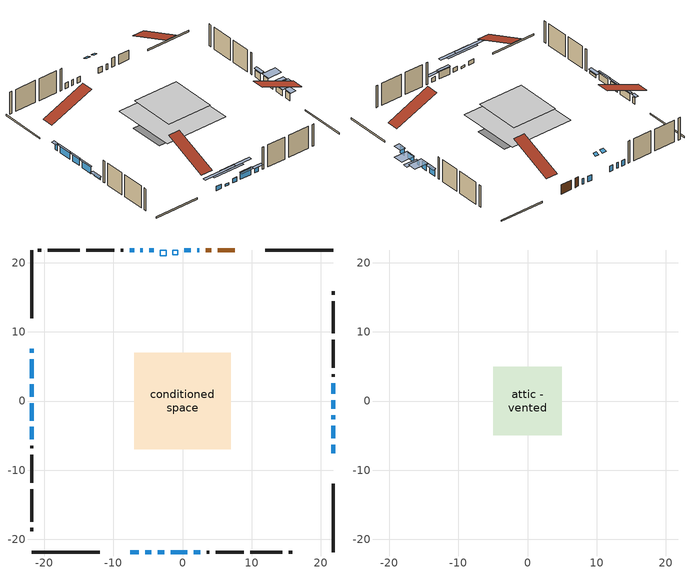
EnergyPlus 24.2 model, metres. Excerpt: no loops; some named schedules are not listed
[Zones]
conditioned space
 floor outside (Floor1 construction): -1.06,-1.06 -1.06,1.06 1.06,1.06 1.06,-1.06 z0
 floor adiabatic (AdiabaticFloorConstruction): -6.98,-6.98 -6.98,6.98 6.98,6.98 6.98,-6.98 z2.44
 floor foundation (Slab1 construction): -6.25,-3.81 -6.25,3.81 6.25,3.81 6.25,-3.81 z0
 wall outside (RimJoist1 construction): 21.85,21.85 11.99,21.85 / -21.85,-21.85 -11.99,-21.85 / -21.85,21.85 -21.85,11.99 / 21.85,-21.85 21.85,-11.99 z0:0.3
 wall outside (AdiabaticWallConstruction 1): 7.55,21.85 5.12,21.85 / 4.19,21.85 3.38,21.85 z0:2.03
 wall outside (AdiabaticWallConstruction): -21.85,7.56 -21.85,6.99 z0:1.4; -7.56,-21.85 -6.33,-21.85 / -3.56,-21.85 -2.65,-21.85 / 21.85,-2.65 21.85,-2.04 / 1.65,-21.85 2.56,-21.85 z0:0.92; -5.41,-21.85 -4.49,-21.85 z0:0.46; -21.85,6.07 -21.85,3.32 / -21.85,2.39 -21.85,0.61 / -21.85,-0.31 -21.85,-2.83 z0:1.47; 21.85,-7.55 21.85,-6.33 / -1.72,-21.85 0.72,-21.85 / 21.85,-1.11 21.85,0.11 / 21.85,1.04 21.85,2.56 z0:1.52; 21.85,-5.41 21.85,-3.58 / 2.45,21.85 2.11,21.85 / 1.18,21.85 0.26,21.85 / -4.13,21.85 -4.82,21.85 / -5.74,21.85 -6.09,21.85 / -7.02,21.85 -7.63,21.85 z0:1.22; -21.85,-3.76 -21.85,-5.54 z0:0.53
 wall outside (Wall1 construction): -8.56,21.85 -8.94,21.85 / 3.49,-21.85 3.87,-21.85 / -21.85,-6.47 -21.85,-6.85 / 21.85,3.49 21.85,3.87 z0:4.88
 wall outside (Wall2 construction): -9.87,21.85 -13.91,21.85 / 4.8,-21.85 8.85,-21.85 / -21.85,-7.78 -21.85,-11.82 / 21.85,4.8 21.85,8.85 z0:4.88
 wall outside (Wall3 construction): -14.84,21.85 -19.54,21.85 / 9.78,-21.85 14.47,-21.85 / -21.85,-12.75 -21.85,-17.45 / 21.85,9.78 21.85,14.47 z0:4.88
 wall outside (Wall4 construction): -20.46,21.85 -20.92,21.85 / 15.4,-21.85 15.86,-21.85 / -21.85,-18.37 -21.85,-18.83 / 21.85,15.4 21.85,15.86 z0:4.88
 window (WindowConstruction 18): -21.85,7.55 -21.85,6.99 z0:1.4
 window (WindowConstruction 5): -7.55,-21.85 -6.33,-21.85 z0:0.91
 window (WindowConstruction 6): -5.41,-21.85 -4.49,-21.85 z0:0.46
 window (WindowConstruction 7): -3.56,-21.85 -2.65,-21.85 z0:0.91
 window (WindowConstruction 8): -21.85,6.06 -21.85,3.32 z0:1.47
 window (WindowConstruction 9): 21.85,-7.55 21.85,-6.33 z0:1.52
 window (WindowConstruction 10): 21.85,-5.41 21.85,-3.58 z0:1.22
 window (WindowConstruction 11): 21.85,-2.65 21.85,-2.04 z0:0.91
 window (WindowConstruction 12): 2.45,21.85 2.11,21.85 z0:1.22
 window (WindowConstruction 13): 1.18,21.85 0.26,21.85 z0:1.22
 window (WindowConstruction 14): -1.72,-21.85 0.72,-21.85 z0:1.52
 window (WindowConstruction 15): 1.65,-21.85 2.56,-21.85 z0:0.91
 window (WindowConstruction 16): -21.85,2.39 -21.85,0.62 z0:1.47
 window (WindowConstruction 17): -21.85,-0.31 -21.85,-2.83 z0:1.47
 window (WindowConstruction 19): -21.85,-3.76 -21.85,-5.54 z0:0.53
 window (WindowConstruction): 21.85,-1.11 21.85,0.11 z0:1.52
 window (WindowConstruction 1): 21.85,1.04 21.85,2.56 z0:1.52
 window (WindowConstruction 2): -4.13,21.85 -4.82,21.85 z0:1.22
 window (WindowConstruction 3): -5.75,21.85 -6.09,21.85 z0:1.22
 window (WindowConstruction 4): -7.02,21.85 -7.63,21.85 z0:1.22
 door (Door): 7.55,21.85 5.12,21.85 z0:2.03
 door (Door 1): 4.19,21.85 3.38,21.85 z0:2.03
 ceiling adiabatic (AdiabaticFloorConstruction): 6.98,-6.98 6.98,6.98 -6.98,6.98 -6.98,-6.98 z2.44
 roof outside (AdiabaticRoofConstruction): -1.41,21.85,4.88 -1.41,21.16,5.16 -0.66,21.16,5.16 -0.66,21.85,4.88; -3.2,21.85,4.88 -3.2,21.05,5.21 -2.34,21.05,5.21 -2.34,21.85,4.88
 skylight (SkylightConstruction): -1.41,21.85,4.88 -1.41,21.16,5.16 -0.66,21.16,5.16 -0.66,21.85,4.88
 skylight (SkylightConstruction 1): -3.2,21.85,4.88 -3.2,21.06,5.21 -2.34,21.06,5.21 -2.34,21.85,4.88
attic - vented
 floor to conditioned space (Floor2 construction Reversed): -4.96,-4.96 -4.96,4.96 4.96,4.96 4.96,-4.96 z4.88
 roof outside (Roof1 construction): 8.48,21.85,4.88 8.48,12.32,8.85 11.07,12.32,8.85 11.07,21.85,4.88; -8.48,-21.85,4.88 -8.48,-12.32,8.85 -11.07,-12.32,8.85 -11.07,-21.85,4.88; -21.85,8.48,4.88 -12.32,8.48,8.85 -12.32,11.07,8.85 -21.85,11.07,4.88; 21.85,-8.48,4.88 12.32,-8.48,8.85 12.32,-11.07,8.85 21.85,-11.07,4.88
shading: -21.85,6.69 -21.85,7.85 -22.46,7.85 -22.46,6.69 z1.69; -3.28,-21.85 -10.61,-21.85 -10.61,-22.46 -3.28,-22.46 z3.97; -1.44,-21.85 -8.46,-21.85 -8.46,-22.46 -1.44,-22.46 z3.51; 0.4,-21.85 -6.61,-21.85 -6.61,-22.46 0.4,-22.46 z3.97; -21.85,3.02 -21.85,6.36 -22.15,6.36 -22.15,3.02 z1.77; 21.85,-6.04 21.85,-7.85 23.07,-7.85 23.07,-6.04 z1.82; 21.85,-3.43 21.85,-5.56 24.9,-5.56 24.9,-3.43 z1.37; 21.85,-1.89 21.85,-2.8 24.9,-2.8 24.9,-1.89 z1.06; 0.87,-21.85 -1.87,-21.85 -1.87,-22.46 0.87,-22.46 z1.67; 3.17,-21.85 1.04,-21.85 1.04,-22.46 3.17,-22.46 z1.52; -21.85,0.32 -21.85,2.69 -22.15,2.69 -22.15,0.32 z1.77; -21.85,-3.13 -21.85,-0.02 -22.15,-0.02 -22.15,-3.13 z1.77; -21.85,-5.84 -21.85,-3.46 -22.46,-3.46 -22.46,-5.84 z0.83; 21.85,0.41 21.85,-1.41 24.9,-1.41 24.9,0.41 z1.82; 21.85,2.86 21.85,0.74 22.46,0.74 22.46,2.86 z1.82
[Building]
Building 1: Terrain=Suburbs
[Site:Location]
Vancouver Intl AP_BC: Latitude {deg}=49.19; Longitude {deg}=-123.18; Time Zone {hr}=-8; Elevation {m}=4; Keep Site Location Information=Yes
[Site:GroundTemperature:Shallow]
8.06451, 6.96315, 6.87495, 7.3976, 9.49575, 11.5841, 13.3946, 14.5416, 14.639, 13.7062, 11.9418, 9.91751
[Site:WaterMainsTemperature]
Calculation Method=Schedule; Temperature Schedule=mains temperature schedule
[Material] Roughness=Rough; Thermal Absorptance=0.9
Name | Thickness {m} | Conductivity {W/m-K} | Density {kg/m3} | Specific Heat {J/kg-K} | Solar Absorptance | Visible Absorptance
asphalt or fiberglass shingles | 0.00635 | 0.162714 | 1121.4 | 1465.45 | 0.4 | 0.4
asphalt or fiberglass shingles 1 | 0.00635 | 0.162714 | 1121.4 | 1465.45 | 0.7 | 0.7
ceiling loosefill ins | 0.169333 | 0.0480833 | 16.02 | 1046.75 | 0.7 | 0.7
ceiling stud and cavity | 0.1397 | 0.132671 | 65.682 | 1177.47 | 0.7 | 0.7
concrete 4.0 in. | 0.1016 | 1.803125 | 2242.8 | 837.4 | 0.7 | 0.7
door material | 0.04445 | 0.0451087 | 512.64 | 1214.23 | 0.7 | 0.7
floor covering | 0.0127 | 0.0433444 | 54.468 | 1339.84 | 0.6 | 0.6
floor rigid ins | 0.051816 | 0.029427 | 32.04 | 1214.23 | 0.7 | 0.7
floor rigid ins 1; roof rigid ins; wall rigid ins | 0.512978 | 0.029427 | 32.04 | 1214.23 | 0.7 | 0.7
floor stud and cavity | 0.1397 | 0.103412 | 92.3553 | 1139.71 | 0.7 | 0.7
floor stud and cavity 1 | 0.1397 | 1.75129 | 37.0049 | 1207.88 | 0.7 | 0.7
furniture material conditioned space 1 | 0.1524 | 0.115458 | 640.8 | 1214.23 | 0.6 | 0.6
gypsum board | 0.0127 | 0.160291 | 801 | 837.4 | 0.6 | 0.6
osb sheathing 0.5 in. | 0.0127 | 0.115458 | 512.64 | 1214.23 | 0.7 | 0.7
osb sheathing 0.75 in. | 0.01905 | 0.115458 | 512.64 | 1214.23 | 0.7 | 0.7
osb sheathing 2.0 in. | 0.0508 | 0.115458 | 512.64 | 1214.23 | 0.7 | 0.7
rim joist stud and cavity | 0.0508 | 0.0310022 | 125.044 | 1163.47 | 0.6 | 0.6
roof stud and cavity | 0.18415 | 1.78686 | 37.0049 | 1207.88 | 0.6 | 0.6
wall stud and cavity | 0.1397 | 0.164604 | 139.0536 | 1170.24 | 0.7 | 0.7
wall stud and cavity 1 | 0.1397 | 0.101978 | 139.0536 | 1170.24 | 0.7 | 0.7
wall stud and cavity 2 | 0.1397 | 0.100811 | 139.0536 | 1170.24 | 0.7 | 0.7
wall stud and cavity 3 | 0.1397 | 0.11824 | 139.0536 | 1170.24 | 0.7 | 0.7
wall stud and cavity 4 | 0.0889 | 0.380278 | 52.3479 | 1209.89 | 0.7 | 0.7
wall stud and cavity 5 | 0.0889 | 0.391764 | 83.0341 | 1211.67 | 0.7 | 0.7
wood siding | 0.0254 | 0.102417 | 544.68 | 1172.36 | 0.4 | 0.4
wood siding 1; wood siding 2; wood siding 3 | 0.0254 | 0.102417 | 544.68 | 1172.36 | 0.7 | 0.7
[WindowMaterial:SimpleGlazingSystem]
Name | U-Factor {W/m2-K} | Solar Heat Gain Coefficient
SkylightMaterial | 3.53083 | 0.6862
SkylightMaterial 1 | 3.43921 | 0.6933
WindowMaterial | 2.96562 | 0.59
WindowMaterial 1 | 2.95653 | 0.6
WindowMaterial 10 | 2.9236 | 0.64
WindowMaterial 11 | 4.79337 | 0.58
WindowMaterial 12 | 2.75326 | 0.59
WindowMaterial 2 | 3.02581 | 0.51
WindowMaterial 3 | 3.05136 | 0.42
WindowMaterial 4 | 3.01842 | 0.5
WindowMaterial 5 | 2.99685 | 0.54
WindowMaterial 6 | 2.91963 | 0.64
WindowMaterial 7 | 2.95142 | 0.6
WindowMaterial 8 | 3.0383 | 0.46
WindowMaterial 9 | 2.94518 | 0.61
[Construction]
AdiabaticFloorConstruction: floor stud and cavity 1, floor rigid ins 1, osb sheathing 0.75 in., floor covering
AdiabaticRoofConstruction: asphalt or fiberglass shingles 1, roof rigid ins, osb sheathing 0.75 in., roof stud and cavity
AdiabaticWallConstruction: wood siding 2, wall rigid ins, wall stud and cavity 4, gypsum board
AdiabaticWallConstruction 1: wood siding 3, wall rigid ins, wall stud and cavity 4, gypsum board
Door; Door 1: door material
Floor1 construction: floor stud and cavity, floor rigid ins, osb sheathing 0.75 in., floor covering
Floor2 construction Reversed: gypsum board, ceiling stud and cavity, ceiling loosefill ins
furniture construction conditioned space 1: furniture material conditioned space 1
PartitionWallConstruction: gypsum board, wall stud and cavity 5, gypsum board
RimJoist1 construction: wood siding 1, osb sheathing 2.0 in., rim joist stud and cavity
Roof1 construction: asphalt or fiberglass shingles
SkylightConstruction: SkylightMaterial
SkylightConstruction 1: SkylightMaterial 1
Slab1 construction: concrete 4.0 in.
Wall1 construction: wood siding, osb sheathing 0.5 in., wall stud and cavity, gypsum board
Wall2 construction: wood siding, osb sheathing 0.5 in., wall stud and cavity 1, gypsum board
Wall3 construction: wood siding, osb sheathing 0.5 in., wall stud and cavity 2, gypsum board
Wall4 construction: wood siding, osb sheathing 0.5 in., wall stud and cavity 3, gypsum board
WindowConstruction; WindowConstruction 14; WindowConstruction 9: WindowMaterial
WindowConstruction 1: WindowMaterial 1
WindowConstruction 10: WindowMaterial 7
WindowConstruction 11: WindowMaterial 8
WindowConstruction 12; WindowConstruction 3; WindowConstruction 6: WindowMaterial 3
WindowConstruction 13; WindowConstruction 5: WindowMaterial 5
WindowConstruction 15; WindowConstruction 2; WindowConstruction 7: WindowMaterial 2
WindowConstruction 16: WindowMaterial 9
WindowConstruction 17: WindowMaterial 10
WindowConstruction 18: WindowMaterial 11
WindowConstruction 19: WindowMaterial 12
WindowConstruction 4: WindowMaterial 4
WindowConstruction 8: WindowMaterial 6
[Zone] Multiplier=1; Part of Total Floor Area=Yes
Name | Volume {m3}
attic - vented | 63.8047
conditioned space | 531.1
[Space]
Name | Zone | Volume {m3}
attic - vented 1 | attic - vented | 63.8047
conditioned space 1 | conditioned space | 531.1
[ZoneInfiltration:EffectiveLeakageArea]
infil attic - vented 1: Zone or Space=attic - vented 1; Schedule=Always On Discrete; Effective Air Leakage Area {cm2}=4071.28; Stack Coefficient=0.000276265; Wind Coefficient=1.12301e-05
[ZoneMixing]
whole house fan mix: Zone or Space=attic - vented; Schedule=Always On Continuous; Design Flow Rate Calculation Method=Flow/Zone; Design Flow Rate {m3/s}=0; Source Zone or Space=conditioned space
[SurfaceProperty:ExposedFoundationPerimeter]
Slab1: Exposed Perimeter Calculation Method=TotalExposedPerimeter; Total Exposed Perimeter {m}=40.234
[InternalMass] Zone or ZoneList=conditioned space; Space or SpaceList=conditioned space 1
Name | Construction | Surface Area {m2}
furniture mass conditioned space 1 | furniture construction conditioned space 1 | 117.836
partition wall mass | PartitionWallConstruction | 294.591
[Lights]
interior lighting: Zone or ZoneList or Space or SpaceList=conditioned space 1; Schedule=interior lighting schedule; Design Level Calculation Method=LightingLevel; Lighting Level {W}=343.2; Return Air Fraction=0; Fraction Radiant=0.6; Fraction Visible=0.2; Fraction Replaceable=1
[People]
occupants: Zone or ZoneList or Space or SpaceList=conditioned space 1; Number of People Schedule=occupants schedule; Number of People Calculation Method=People; Number of People=3; Fraction Radiant=0.314171; Sensible Heat Fraction=0.56303; Activity Level Schedule=occupants activity schedule; Carbon Dioxide Generation Rate {m3/s-W}=0; Enable ASHRAE 55 Comfort Warnings=No; Mean Radiant Temperature Calculation Type=EnclosureAveraged
[ElectricEquipment] Zone or ZoneList or Space or SpaceList=conditioned space 1; Design Level Calculation Method=EquipmentLevel
Name | Schedule | Design Level {W} | Fraction Latent | Fraction Radiant | Fraction Lost
clothes dryer | clothes dryer schedule | 140.772 | 0.015 | 0.081 | 0.85
clothes washer | clothes washer schedule | 32.1985 | 0.03 | 0.162 | 0.7
cooking range | cooking range schedule | 215.147 | 0.08 | 0.432 | 0.2
dishwasher | dishwasher schedule | 66.8632 | 0.3 | 0.18 | 0.4
fridge | fridge schedule | 72.9452 | 0 | 0.6 | 0
mech vent bath fan 0 | mech vent bath fan 0 schedule | 50.2 | 0 | 0 | 1
mech vent bath fan 1 | mech vent bath fan 1 schedule | 50.2 | 0 | 0 | 1
mech vent house fan | mech vent house fan schedule | 0 | 0 | 0 | 1
mech vent house fan cfis | mech vent house fan cfis schedule | 0 | 0 | 0 | 0
mech vent range fan 0 | mech vent range fan 0 schedule | 57 | 0 | 0 | 1
misc plug loads | misc plug loads schedule | 494.7 | 0.045 | 0.513 | 0.1
whole house fan | Always On Discrete | 0 | 0 | 0 | 1
[OtherEquipment] Zone or ZoneList or Space or SpaceList=conditioned space 1; Design Level Calculation Method=EquipmentLevel
Name | Fuel Type | Schedule | Design Level {W} | Fraction Latent | Fraction Radiant | Fraction Lost
clothes dryer 1 | Electricity | clothes dryer schedule | 0 | 0.015 | 0.081 | 0.85
cooking range 1 | Electricity | cooking range schedule | 0 | 0.08 | 0.432 | 0.2
general water use latent | None | general water use schedule | 62.594 | 1 | 0 | 0
general water use sensible | None | general water use schedule | -61.6891 | 0 | 0.6 | 0
mech vent house fan latent load | None | Always On Discrete | 0 | 1 | 0 | 0
mech vent house fan sensible load | None | Always On Discrete | 0 | 0 | 0 | 0
water heater energy adjustment1 | NaturalGas | Always On Discrete | 0.01 | 0 | 0 | 1
[ZoneInfiltration:DesignFlowRate] Zone or ZoneList or Space or SpaceList=conditioned space 1; Schedule=Always On Discrete; Design Flow Rate Calculation Method=Flow/Zone; Design Flow Rate {m3/s}=0
infil flow; natural vent flow; whole house fan flow
[Foundation:Kiva]
Foundation Kiva 1: Initial Indoor Air Temperature {C}=18; Wall Height Above Grade {m}=0.1016; Wall Depth Below Slab {m}=0.2032
[Foundation:Kiva:Settings]
Soil Conductivity {W/m-K}=0.849921; Soil Density {kg/m3}=1842.3; Soil Specific Heat {J/kg-K}=418.7; Ground Solar Absorptivity=0.9; Ground Thermal Absorptivity=0.9; Ground Surface Roughness {m}=0.03; Far-Field Width {m}=40; Deep-Ground Boundary Condition=ZeroFlux; Deep-Ground Depth {m}=40; Minimum Cell Dimension {m}=0.2; Maximum Cell Growth Coefficient=3; Simulation Timestep=Timestep
[Exterior:Lights]
exterior lighting: Schedule=exterior lighting schedule; Design Level {W}=75.6
[Schedule:Constant]
Name | Hourly Value
Always On Continuous; mech vent house fan schedule; mech vent house fan cfis schedule; Always On Discrete | 1
occupants activity schedule | 117.228
fridge schedule | 0
[Schedule:Week:Daily]
interior lighting schedule Week Rule - Jan1-Jan27: interior lighting schedule day, interior lighting schedule day, interior lighting schedule day, interior lighting schedule day, interior lighting schedule day, interior lighting schedule day, interior lighting schedule day, interior lighting schedule default day, interior lighting schedule default day, interior lighting schedule default day, interior lighting schedule default day, interior lighting schedule default day
interior lighting schedule Week Rule - Jan28-Feb3: interior lighting schedule day, interior lighting schedule day, interior lighting schedule day, interior lighting schedule day, interior lighting schedule day 1, interior lighting schedule day 1, interior lighting schedule day 1, interior lighting schedule default day, interior lighting schedule default day, interior lighting schedule default day, interior lighting schedule default day, interior lighting schedule default day
interior lighting schedule Week Rule - Feb4-Feb24: interior lighting schedule day 1, interior lighting schedule day 1, interior lighting schedule day 1, interior lighting schedule day 1, interior lighting schedule day 1, interior lighting schedule day 1, interior lighting schedule day 1, interior lighting schedule default day, interior lighting schedule default day, interior lighting schedule default day, interior lighting schedule default day, interior lighting schedule default day
interior lighting schedule Week Rule - Feb25-Mar3: interior lighting schedule day 1, interior lighting schedule day 1, interior lighting schedule day 1, interior lighting schedule day 1, interior lighting schedule day 2, interior lighting schedule day 2, interior lighting schedule day 2, interior lighting schedule default day, interior lighting schedule default day, interior lighting schedule default day, interior lighting schedule default day, interior lighting schedule default day
interior lighting schedule Week Rule - Mar4-Mar31: interior lighting schedule day 2, interior lighting schedule day 2, interior lighting schedule day 2, interior lighting schedule day 2, interior lighting schedule day 2, interior lighting schedule day 2, interior lighting schedule day 2, interior lighting schedule default day, interior lighting schedule default day, interior lighting schedule default day, interior lighting schedule default day, interior lighting schedule default day
interior lighting schedule Week Rule - Apr1-Apr28: interior lighting schedule day 3, interior lighting schedule day 3, interior lighting schedule day 3, interior lighting schedule day 3, interior lighting schedule day 3, interior lighting schedule day 3, interior lighting schedule day 3, interior lighting schedule default day, interior lighting schedule default day, interior lighting schedule default day, interior lighting schedule default day, interior lighting schedule default day
interior lighting schedule Week Rule - Apr29-May5: interior lighting schedule day 3, interior lighting schedule day 3, interior lighting schedule day 4, interior lighting schedule day 4, interior lighting schedule day 4, interior lighting schedule day 4, interior lighting schedule day 4, interior lighting schedule default day, interior lighting schedule default day, interior lighting schedule default day, interior lighting schedule default day, interior lighting schedule default day
interior lighting schedule Week Rule - May6-May26: interior lighting schedule day 4, interior lighting schedule day 4, interior lighting schedule day 4, interior lighting schedule day 4, interior lighting schedule day 4, interior lighting schedule day 4, interior lighting schedule day 4, interior lighting schedule default day, interior lighting schedule default day, interior lighting schedule default day, interior lighting schedule default day, interior lighting schedule default day
interior lighting schedule Week Rule - May27-Jun2: interior lighting schedule day 4, interior lighting schedule day 4, interior lighting schedule day 4, interior lighting schedule day 4, interior lighting schedule day 4, interior lighting schedule day 5, interior lighting schedule day 5, interior lighting schedule default day, interior lighting schedule default day, interior lighting schedule default day, interior lighting schedule default day, interior lighting schedule default day
interior lighting schedule Week Rule - Jun3-Jun30: interior lighting schedule day 5, interior lighting schedule day 5, interior lighting schedule day 5, interior lighting schedule day 5, interior lighting schedule day 5, interior lighting schedule day 5, interior lighting schedule day 5, interior lighting schedule default day, interior lighting schedule default day, interior lighting schedule default day, interior lighting schedule default day, interior lighting schedule default day
interior lighting schedule Week Rule - Jul1-Jul28: interior lighting schedule day 6, interior lighting schedule day 6, interior lighting schedule day 6, interior lighting schedule day 6, interior lighting schedule day 6, interior lighting schedule day 6, interior lighting schedule day 6, interior lighting schedule default day, interior lighting schedule default day, interior lighting schedule default day, interior lighting schedule default day, interior lighting schedule default day
interior lighting schedule Week Rule - Jul29-Aug4: interior lighting schedule day 6, interior lighting schedule day 6, interior lighting schedule day 6, interior lighting schedule day 7, interior lighting schedule day 7, interior lighting schedule day 7, interior lighting schedule day 7, interior lighting schedule default day, interior lighting schedule default day, interior lighting schedule default day, interior lighting schedule default day, interior lighting schedule default day
interior lighting schedule Week Rule - Aug5-Aug25: interior lighting schedule day 7, interior lighting schedule day 7, interior lighting schedule day 7, interior lighting schedule day 7, interior lighting schedule day 7, interior lighting schedule day 7, interior lighting schedule day 7, interior lighting schedule default day, interior lighting schedule default day, interior lighting schedule default day, interior lighting schedule default day, interior lighting schedule default day
interior lighting schedule Week Rule - Aug26-Sep1: interior lighting schedule day 7, interior lighting schedule day 7, interior lighting schedule day 7, interior lighting schedule day 7, interior lighting schedule day 7, interior lighting schedule day 7, interior lighting schedule day 8, interior lighting schedule default day, interior lighting schedule default day, interior lighting schedule default day, interior lighting schedule default day, interior lighting schedule default day
interior lighting schedule Week Rule - Sep2-Sep29: interior lighting schedule day 8, interior lighting schedule day 8, interior lighting schedule day 8, interior lighting schedule day 8, interior lighting schedule day 8, interior lighting schedule day 8, interior lighting schedule day 8, interior lighting schedule default day, interior lighting schedule default day, interior lighting schedule default day, interior lighting schedule default day, interior lighting schedule default day
interior lighting schedule Week Rule - Sep30-Oct6: interior lighting schedule day 8, interior lighting schedule day 9, interior lighting schedule day 9, interior lighting schedule day 9, interior lighting schedule day 9, interior lighting schedule day 9, interior lighting schedule day 9, interior lighting schedule default day, interior lighting schedule default day, interior lighting schedule default day, interior lighting schedule default day, interior lighting schedule default day
interior lighting schedule Week Rule - Oct7-Oct27: interior lighting schedule day 9, interior lighting schedule day 9, interior lighting schedule day 9, interior lighting schedule day 9, interior lighting schedule day 9, interior lighting schedule day 9, interior lighting schedule day 9, interior lighting schedule default day, interior lighting schedule default day, interior lighting schedule default day, interior lighting schedule default day, interior lighting schedule default day
interior lighting schedule Week Rule - Oct28-Nov3: interior lighting schedule day 9, interior lighting schedule day 9, interior lighting schedule day 9, interior lighting schedule day 9, interior lighting schedule day 10, interior lighting schedule day 10, interior lighting schedule day 10, interior lighting schedule default day, interior lighting schedule default day, interior lighting schedule default day, interior lighting schedule default day, interior lighting schedule default day
interior lighting schedule Week Rule - Nov4-Nov24: interior lighting schedule day 10, interior lighting schedule day 10, interior lighting schedule day 10, interior lighting schedule day 10, interior lighting schedule day 10, interior lighting schedule day 10, interior lighting schedule day 10, interior lighting schedule default day, interior lighting schedule default day, interior lighting schedule default day, interior lighting schedule default day, interior lighting schedule default day
interior lighting schedule Week Rule - Nov25-Dec1: interior lighting schedule day 10, interior lighting schedule day 10, interior lighting schedule day 10, interior lighting schedule day 10, interior lighting schedule day 10, interior lighting schedule day 10, interior lighting schedule day 11, interior lighting schedule default day, interior lighting schedule default day, interior lighting schedule default day, interior lighting schedule default day, interior lighting schedule default day
interior lighting schedule Week Rule - Dec2-Dec31: interior lighting schedule day 11, interior lighting schedule day 11, interior lighting schedule day 11, interior lighting schedule day 11, interior lighting schedule day 11, interior lighting schedule day 11, interior lighting schedule day 11, interior lighting schedule default day, interior lighting schedule default day, interior lighting schedule default day, interior lighting schedule default day, interior lighting schedule default day
occupants schedule Week Rule - Jan1-Dec31: occupants schedule day, occupants schedule day, occupants schedule day, occupants schedule day, occupants schedule day, occupants schedule day, occupants schedule day, occupants schedule default day, occupants schedule default day, occupants schedule default day, occupants schedule default day, occupants schedule default day
clothes dryer schedule Week Rule - Jan1-Dec31: clothes dryer schedule day, clothes dryer schedule day, clothes dryer schedule day, clothes dryer schedule day, clothes dryer schedule day, clothes dryer schedule day, clothes dryer schedule day, clothes dryer schedule default day, clothes dryer schedule default day, clothes dryer schedule default day, clothes dryer schedule default day, clothes dryer schedule default day
clothes washer schedule Week Rule - Jan1-Dec31: clothes washer schedule day, clothes washer schedule day, clothes washer schedule day, clothes washer schedule day, clothes washer schedule day, clothes washer schedule day, clothes washer schedule day, clothes washer schedule default day, clothes washer schedule default day, clothes washer schedule default day, clothes washer schedule default day, clothes washer schedule default day
cooking range schedule Week Rule - Jan1-Dec31: cooking range schedule day, cooking range schedule day, cooking range schedule day, cooking range schedule day, cooking range schedule day, cooking range schedule day, cooking range schedule day, cooking range schedule default day, cooking range schedule default day, cooking range schedule default day, cooking range schedule default day, cooking range schedule default day
dishwasher schedule Week Rule - Jan1-Dec31: dishwasher schedule day, dishwasher schedule day, dishwasher schedule day, dishwasher schedule day, dishwasher schedule day, dishwasher schedule day, dishwasher schedule day, dishwasher schedule default day, dishwasher schedule default day, dishwasher schedule default day, dishwasher schedule default day, dishwasher schedule default day
mech vent bath fan 0 schedule Week Rule - Jan1-Dec31: mech vent bath fan 0 schedule day, mech vent bath fan 0 schedule day, mech vent bath fan 0 schedule day, mech vent bath fan 0 schedule day, mech vent bath fan 0 schedule day, mech vent bath fan 0 schedule day, mech vent bath fan 0 schedule day, mech vent bath fan 0 schedule default day, mech vent bath fan 0 schedule default day, mech vent bath fan 0 schedule default day, mech vent bath fan 0 schedule default day, mech vent bath fan 0 schedule default day
mech vent bath fan 1 schedule Week Rule - Jan1-Dec31: mech vent bath fan 1 schedule day, mech vent bath fan 1 schedule day, mech vent bath fan 1 schedule day, mech vent bath fan 1 schedule day, mech vent bath fan 1 schedule day, mech vent bath fan 1 schedule day, mech vent bath fan 1 schedule day, mech vent bath fan 1 schedule default day, mech vent bath fan 1 schedule default day, mech vent bath fan 1 schedule default day, mech vent bath fan 1 schedule default day, mech vent bath fan 1 schedule default day
mech vent range fan 0 schedule Week Rule - Jan1-Dec31: mech vent range fan 0 schedule day, mech vent range fan 0 schedule day, mech vent range fan 0 schedule day, mech vent range fan 0 schedule day, mech vent range fan 0 schedule day, mech vent range fan 0 schedule day, mech vent range fan 0 schedule day, mech vent range fan 0 schedule default day, mech vent range fan 0 schedule default day, mech vent range fan 0 schedule default day, mech vent range fan 0 schedule default day, mech vent range fan 0 schedule default day
misc plug loads schedule Week Rule - Jan1-Dec31: misc plug loads schedule day, misc plug loads schedule day, misc plug loads schedule day, misc plug loads schedule day, misc plug loads schedule day, misc plug loads schedule day, misc plug loads schedule day, misc plug loads schedule default day, misc plug loads schedule default day, misc plug loads schedule default day, misc plug loads schedule default day, misc plug loads schedule default day
general water use schedule Week Rule - Jan1-Dec31: general water use schedule day, general water use schedule day, general water use schedule day, general water use schedule day, general water use schedule day, general water use schedule day, general water use schedule day, general water use schedule default day, general water use schedule default day, general water use schedule default day, general water use schedule default day, general water use schedule default day
exterior lighting schedule Week Rule - Jan1-Jan27: exterior lighting schedule day, exterior lighting schedule day, exterior lighting schedule day, exterior lighting schedule day, exterior lighting schedule day, exterior lighting schedule day, exterior lighting schedule day, exterior lighting schedule default day, exterior lighting schedule default day, exterior lighting schedule default day, exterior lighting schedule default day, exterior lighting schedule default day
exterior lighting schedule Week Rule - Jan28-Feb3: exterior lighting schedule day, exterior lighting schedule day, exterior lighting schedule day, exterior lighting schedule day, exterior lighting schedule day 1, exterior lighting schedule day 1, exterior lighting schedule day 1, exterior lighting schedule default day, exterior lighting schedule default day, exterior lighting schedule default day, exterior lighting schedule default day, exterior lighting schedule default day
exterior lighting schedule Week Rule - Feb4-Feb24: exterior lighting schedule day 1, exterior lighting schedule day 1, exterior lighting schedule day 1, exterior lighting schedule day 1, exterior lighting schedule day 1, exterior lighting schedule day 1, exterior lighting schedule day 1, exterior lighting schedule default day, exterior lighting schedule default day, exterior lighting schedule default day, exterior lighting schedule default day, exterior lighting schedule default day
exterior lighting schedule Week Rule - Feb25-Mar3: exterior lighting schedule day 1, exterior lighting schedule day 1, exterior lighting schedule day 1, exterior lighting schedule day 1, exterior lighting schedule day 2, exterior lighting schedule day 2, exterior lighting schedule day 2, exterior lighting schedule default day, exterior lighting schedule default day, exterior lighting schedule default day, exterior lighting schedule default day, exterior lighting schedule default day
exterior lighting schedule Week Rule - Mar4-Mar31: exterior lighting schedule day 2, exterior lighting schedule day 2, exterior lighting schedule day 2, exterior lighting schedule day 2, exterior lighting schedule day 2, exterior lighting schedule day 2, exterior lighting schedule day 2, exterior lighting schedule default day, exterior lighting schedule default day, exterior lighting schedule default day, exterior lighting schedule default day, exterior lighting schedule default day
exterior lighting schedule Week Rule - Apr1-Apr28: exterior lighting schedule day 3, exterior lighting schedule day 3, exterior lighting schedule day 3, exterior lighting schedule day 3, exterior lighting schedule day 3, exterior lighting schedule day 3, exterior lighting schedule day 3, exterior lighting schedule default day, exterior lighting schedule default day, exterior lighting schedule default day, exterior lighting schedule default day, exterior lighting schedule default day
exterior lighting schedule Week Rule - Apr29-May5: exterior lighting schedule day 3, exterior lighting schedule day 3, exterior lighting schedule day 4, exterior lighting schedule day 4, exterior lighting schedule day 4, exterior lighting schedule day 4, exterior lighting schedule day 4, exterior lighting schedule default day, exterior lighting schedule default day, exterior lighting schedule default day, exterior lighting schedule default day, exterior lighting schedule default day
exterior lighting schedule Week Rule - May6-May26: exterior lighting schedule day 4, exterior lighting schedule day 4, exterior lighting schedule day 4, exterior lighting schedule day 4, exterior lighting schedule day 4, exterior lighting schedule day 4, exterior lighting schedule day 4, exterior lighting schedule default day, exterior lighting schedule default day, exterior lighting schedule default day, exterior lighting schedule default day, exterior lighting schedule default day
exterior lighting schedule Week Rule - May27-Jun2: exterior lighting schedule day 4, exterior lighting schedule day 4, exterior lighting schedule day 4, exterior lighting schedule day 4, exterior lighting schedule day 4, exterior lighting schedule day 5, exterior lighting schedule day 5, exterior lighting schedule default day, exterior lighting schedule default day, exterior lighting schedule default day, exterior lighting schedule default day, exterior lighting schedule default day
exterior lighting schedule Week Rule - Jun3-Jun30: exterior lighting schedule day 5, exterior lighting schedule day 5, exterior lighting schedule day 5, exterior lighting schedule day 5, exterior lighting schedule day 5, exterior lighting schedule day 5, exterior lighting schedule day 5, exterior lighting schedule default day, exterior lighting schedule default day, exterior lighting schedule default day, exterior lighting schedule default day, exterior lighting schedule default day
[Schedule:Year]
interior lighting schedule: interior lighting schedule Week Rule - Jan1-Jan27, 1, 1, 1, 27, interior lighting schedule Week Rule - Jan28-Feb3, 1, 28, 2, 3, interior lighting schedule Week Rule - Feb4-Feb24, 2, 4, 2, 24, interior lighting schedule Week Rule - Feb25-Mar3, 2, 25, 3, 3, interior lighting schedule Week Rule - Mar4-Mar31, 3, 4, 3, 31, interior lighting schedule Week Rule - Apr1-Apr28, 4, 1, 4, 28, interior lighting schedule Week Rule - Apr29-May5, 4, 29, 5, 5, interior lighting schedule Week Rule - May6-May26, 5, 6, 5, 26, interior lighting schedule Week Rule - May27-Jun2, 5, 27, 6, 2, interior lighting schedule Week Rule - Jun3-Jun30, 6, 3, 6, 30, interior lighting schedule Week Rule - Jul1-Jul28, 7, 1, 7, 28, interior lighting schedule Week Rule - Jul29-Aug4, 7, 29, 8, 4, interior lighting schedule Week Rule - Aug5-Aug25, 8, 5, 8, 25, interior lighting schedule Week Rule - Aug26-Sep1, 8, 26, 9, 1, interior lighting schedule Week Rule - Sep2-Sep29, 9, 2, 9, 29, interior lighting schedule Week Rule - Sep30-Oct6, 9, 30, 10, 6, interior lighting schedule Week Rule - Oct7-Oct27, 10, 7, 10, 27, interior lighting schedule Week Rule - Oct28-Nov3, 10, 28, 11, 3, interior lighting schedule Week Rule - Nov4-Nov24, 11, 4, 11, 24, interior lighting schedule Week Rule - Nov25-Dec1, 11, 25, 12, 1, interior lighting schedule Week Rule - Dec2-Dec31, 12, 2, 12, 31
occupants schedule: occupants schedule Week Rule - Jan1-Dec31, 1, 1, 12, 31
clothes dryer schedule: clothes dryer schedule Week Rule - Jan1-Dec31, 1, 1, 12, 31
clothes washer schedule: clothes washer schedule Week Rule - Jan1-Dec31, 1, 1, 12, 31
cooking range schedule: cooking range schedule Week Rule - Jan1-Dec31, 1, 1, 12, 31
dishwasher schedule: dishwasher schedule Week Rule - Jan1-Dec31, 1, 1, 12, 31
mech vent bath fan 0 schedule: mech vent bath fan 0 schedule Week Rule - Jan1-Dec31, 1, 1, 12, 31
mech vent bath fan 1 schedule: mech vent bath fan 1 schedule Week Rule - Jan1-Dec31, 1, 1, 12, 31
mech vent range fan 0 schedule: mech vent range fan 0 schedule Week Rule - Jan1-Dec31, 1, 1, 12, 31
misc plug loads schedule: misc plug loads schedule Week Rule - Jan1-Dec31, 1, 1, 12, 31
general water use schedule: general water use schedule Week Rule - Jan1-Dec31, 1, 1, 12, 31
exterior lighting schedule: exterior lighting schedule Week Rule - Jan1-Jan27, 1, 1, 1, 27, exterior lighting schedule Week Rule - Jan28-Feb3, 1, 28, 2, 3, exterior lighting schedule Week Rule - Feb4-Feb24, 2, 4, 2, 24, exterior lighting schedule Week Rule - Feb25-Mar3, 2, 25, 3, 3, exterior lighting schedule Week Rule - Mar4-Mar31, 3, 4, 3, 31, exterior lighting schedule Week Rule - Apr1-Apr28, 4, 1, 4, 28, exterior lighting schedule Week Rule - Apr29-May5, 4, 29, 5, 5, exterior lighting schedule Week Rule - May6-May26, 5, 6, 5, 26, exterior lighting schedule Week Rule - May27-Jun2, 5, 27, 6, 2, exterior lighting schedule Week Rule - Jun3-Jun30, 6, 3, 6, 30, exterior lighting schedule Week Rule - Jul1-Jul28, 7, 1, 7, 28, exterior lighting schedule Week Rule - Jul29-Aug4, 7, 29, 8, 4, exterior lighting schedule Week Rule - Aug5-Aug25, 8, 5, 8, 25, exterior lighting schedule Week Rule - Aug26-Sep1, 8, 26, 9, 1, exterior lighting schedule Week Rule - Sep2-Sep29, 9, 2, 9, 29, exterior lighting schedule Week Rule - Sep30-Oct6, 9, 30, 10, 6, exterior lighting schedule Week Rule - Oct7-Oct27, 10, 7, 10, 27, exterior lighting schedule Week Rule - Oct28-Nov3, 10, 28, 11, 3, exterior lighting schedule Week Rule - Nov4-Nov24, 11, 4, 11, 24, exterior lighting schedule Week Rule - Nov25-Dec1, 11, 25, 12, 1, exterior lighting schedule Week Rule - Dec2-Dec31, 12, 2, 12, 31
[Schedule:Compact]
mains temperature schedule: Through: 01/01, For: AllDays, Until: 24:00, 11.375, Through: 01/02, For: AllDays, Until: 24:00, 11.3367, Through: 01/03, For: AllDays, Until: 24:00, 11.2994, Through: 01/04, For: AllDays, Until: 24:00, 11.2628, Through: 01/05, For: AllDays, Until: 24:00, 11.2267, Through: 01/06, For: AllDays, Until: 24:00, 11.1917, Through: 01/07, For: AllDays, Until: 24:00, 11.1578, Through: 01/08, For: AllDays, Until: 24:00, 11.1244, Through: 01/09, For: AllDays, Until: 24:00, 11.0917, Through: 01/10, For: AllDays, Until: 24:00, 11.06, Through: 01/11, For: AllDays, Until: 24:00, 11.0289, Through: 01/12, For: AllDays, Until: 24:00, 10.9989, Through: 01/13, For: AllDays, Until: 24:00, 10.97, Through: 01/14, For: AllDays, Until: 24:00, 10.9417, Through: 01/15, For: AllDays, Until: 24:00, 10.9139, Through: 01/16, For: AllDays, Until: 24:00, 10.8878, Through: 01/17, For: AllDays, Until: 24:00, 10.8622, Through: 01/18, For: AllDays, Until: 24:00, 10.8372, Through: 01/19, For: AllDays, Until: 24:00, 10.8133, Through: 01/20, For: AllDays, Until: 24:00, 10.7906, Through: 01/21, For: AllDays, Until: 24:00, 10.7683, Through: 01/22, For: AllDays, Until: 24:00, 10.7478, Through: 01/23, For: AllDays, Until: 24:00, 10.7272, Through: 01/24, For: AllDays, Until: 24:00, 10.7083, Through: 01/25, For: AllDays, Until: 24:00, 10.69, Through: 01/26, For: AllDays, Until: 24:00, 10.6728, Through: 01/27, For: AllDays, Until: 24:00, 10.6567, Through: 01/28, For: AllDays, Until: 24:00, 10.6411, Through: 01/29, For: AllDays, Until: 24:00, 10.6267, Through: 01/30, For: AllDays, Until: 24:00, 10.6133, Through: 01/31, For: AllDays, Until: 24:00, 10.6011, Through: 02/01, For: AllDays, Until: 24:00, 10.59, Through: 02/02, For: AllDays, Until: 24:00, 10.5794, Through: 02/03, For: AllDays, Until: 24:00, 10.57, Through: 02/04, For: AllDays, Until: 24:00, 10.5617, Through: 02/05, For: AllDays, Until: 24:00, 10.5539, Through: 02/06, For: AllDays, Until: 24:00, 10.5478, Through: 02/07, For: AllDays, Until: 24:00, 10.5422, Through: 02/08, For: AllDays, Until: 24:00, 10.5378, Through: 02/09, For: AllDays, Until: 24:00, 10.5339, Through: 02/10, For: AllDays, Until: 24:00, 10.5317, Through: 02/11, For: AllDays, Until: 24:00, 10.53, Through: 02/12, For: AllDays, Until: 24:00, 10.53, Through: 02/13, For: AllDays, Until: 24:00, 10.5306, Through: 02/14, For: AllDays, Until: 24:00, 10.5317, Through: 02/15, For: AllDays, Until: 24:00, 10.5344, Through: 02/16, For: AllDays, Until: 24:00, 10.5378, Through: 02/17, For: AllDays, Until: 24:00, 10.5428, Through: 02/18, For: AllDays, Until: 24:00, 10.5483, Through: 02/19, For: AllDays, Until: 24:00, 10.5544, Through: 02/20, For: AllDays, Until: 24:00, 10.5622, Through: 02/21, For: AllDays, Until: 24:00, 10.5706, Through: 02/22, For: AllDays, Until: 24:00, 10.5806, Through: 02/23, For: AllDays, Until: 24:00, 10.5911, Through: 02/24, For: AllDays, Until: 24:00, 10.6022, Through: 02/25, For: AllDays, Until: 24:00, 10.615, Through: 02/26, For: AllDays, Until: 24:00, 10.6283, Through: 02/27, For: AllDays, Until: 24:00, 10.6428, Through: 02/28, For: AllDays, Until: 24:00, 10.6583, Through: 03/01, For: AllDays, Until: 24:00, 10.6744, Through: 03/02, For: AllDays, Until: 24:00, 10.6917, Through: 03/03, For: AllDays, Until: 24:00, 10.71, Through: 03/04, For: AllDays, Until: 24:00, 10.7294, Through: 03/05, For: AllDays, Until: 24:00, 10.7494, Through: 03/06, For: AllDays, Until: 24:00, 10.7706, Through: 03/07, For: AllDays, Until: 24:00, 10.7928, Through: 03/08, For: AllDays, Until: 24:00, 10.8161, Through: 03/09, For: AllDays, Until: 24:00, 10.84, Through: 03/10, For: AllDays, Until: 24:00, 10.8644, Through: 03/11, For: AllDays, Until: 24:00, 10.8906, Through: 03/12, For: AllDays, Until: 24:00, 10.9167, Through: 03/13, For: AllDays, Until: 24:00, 10.9444, Through: 03/14, For: AllDays, Until: 24:00, 10.9728, Through: 03/15, For: AllDays, Until: 24:00, 11.0022, Through: 03/16, For: AllDays, Until: 24:00, 11.0322, Through: 03/17, For: AllDays, Until: 24:00, 11.0633, Through: 03/18, For: AllDays, Until: 24:00, 11.095, Through: 03/19, For: AllDays, Until: 24:00, 11.1278, Through: 03/20, For: AllDays, Until: 24:00, 11.1611, Through: 03/21, For: AllDays, Until: 24:00, 11.1956, Through: 03/22, For: AllDays, Until: 24:00, 11.2306, Through: 03/23, For: AllDays, Until: 24:00, 11.2667, Through: 03/24, For: AllDays, Until: 24:00, 11.3033, Through: 03/25, For: AllDays, Until: 24:00, 11.3406, Through: 03/26, For: AllDays, Until: 24:00, 11.3789, Through: 03/27, For: AllDays, Until: 24:00, 11.4178, Through: 03/28, For: AllDays, Until: 24:00, 11.4572, Through: 03/29, For: AllDays, Until: 24:00, 11.4978, Through: 03/30, For: AllDays, Until: 24:00, 11.5389, Through: 03/31, For: AllDays, Until: 24:00, 11.5811, Through: 04/01, For: AllDays, Until: 24:00, 11.6233, Through: 04/02, For: AllDays, Until: 24:00, 11.6667, Through: 04/03, For: AllDays, Until: 24:00, 11.7106, Through: 04/04, For: AllDays, Until: 24:00, 11.755, Through: 04/05, For: AllDays, Until: 24:00, 11.8006, Through: 04/06, For: AllDays, Until: 24:00, 11.8461, Through: 04/07, For: AllDays, Until: 24:00, 11.8928, Through: 04/08, For: AllDays, Until: 24:00, 11.9394, Through: 04/09, For: AllDays, Until: 24:00, 11.9872, Through: 04/10, For: AllDays, Until: 24:00, 12.0356, Through: 04/11, For: AllDays, Until: 24:00, 12.0844, Through: 04/12, For: AllDays, Until: 24:00, 12.1333, Through: 04/13, For: AllDays, Until: 24:00, 12.1833, Through: 04/14, For: AllDays, Until: 24:00, 12.2339, Through: 04/15, For: AllDays, Until: 24:00, 12.2844, Through: 04/16, For: AllDays, Until: 24:00, 12.3361, Through: 04/17, For: AllDays, Until: 24:00, 12.3878, Through: 04/18, For: AllDays, Until: 24:00, 12.44, Through: 04/19, For: AllDays, Until: 24:00, 12.4928, Through: 04/20, For: AllDays, Until: 24:00, 12.5456, Through: 04/21, For: AllDays, Until: 24:00, 12.5994, Through: 04/22, For: AllDays, Until: 24:00, 12.6533, Through: 04/23, For: AllDays, Until: 24:00, 12.7072, Through: 04/24, For: AllDays, Until: 24:00, 12.7622, Through: 04/25, For: AllDays, Until: 24:00, 12.8172, Through: 04/26, For: AllDays, Until: 24:00, 12.8722, Through: 04/27, For: AllDays, Until: 24:00, 12.9278, Through: 04/28, For: AllDays, Until: 24:00, 12.9839, Through: 04/29, For: AllDays, Until: 24:00, 13.04, Through: 04/30, For: AllDays, Until: 24:00, 13.0961, Through: 05/01, For: AllDays, Until: 24:00, 13.1533, Through: 05/02, For: AllDays, Until: 24:00, 13.21, Through: 05/03, For: AllDays, Until: 24:00, 13.2672, Through: 05/04, For: AllDays, Until: 24:00, 13.3244, Through: 05/05, For: AllDays, Until: 24:00, 13.3817, Through: 05/06, For: AllDays, Until: 24:00, 13.4394, Through: 05/07, For: AllDays, Until: 24:00, 13.4972, Through: 05/08, For: AllDays, Until: 24:00, 13.555, Through: 05/09, For: AllDays, Until: 24:00, 13.6133, Through: 05/10, For: AllDays, Until: 24:00, 13.6711, Through: 05/11, For: AllDays, Until: 24:00, 13.7294, Through: 05/12, For: AllDays, Until: 24:00, 13.7878, Through: 05/13, For: AllDays, Until: 24:00, 13.8461, Through: 05/14, For: AllDays, Until: 24:00, 13.9044, Through: 05/15, For: AllDays, Until: 24:00, 13.9628, Through: 05/16, For: AllDays, Until: 24:00, 14.0211, Through: 05/17, For: AllDays, Until: 24:00, 14.0789, Through: 05/18, For: AllDays, Until: 24:00, 14.1372, Through: 05/19, For: AllDays, Until: 24:00, 14.1956, Through: 05/20, For: AllDays, Until: 24:00, 14.2533, Through: 05/21, For: AllDays, Until: 24:00, 14.3117, Through: 05/22, For: AllDays, Until: 24:00, 14.3694, Through: 05/23, For: AllDays, Until: 24:00, 14.4272, Through: 05/24, For: AllDays, Until: 24:00, 14.4844, Through: 05/25, For: AllDays, Until: 24:00, 14.5422, Through: 05/26, For: AllDays, Until: 24:00, 14.5994, Through: 05/27, For: AllDays, Until: 24:00, 14.6561, Through: 05/28, For: AllDays, Until: 24:00, 14.7128, Through: 05/29, For: AllDays, Until: 24:00, 14.7694, Through: 05/30, For: AllDays, Until: 24:00, 14.8261, Through: 05/31, For: AllDays, Until: 24:00, 14.8817, Through: 06/01, For: AllDays, Until: 24:00, 14.9378, Through: 06/02, For: AllDays, Until: 24:00, 14.9933, Through: 06/03, For: AllDays, Until: 24:00, 15.0483, Through: 06/04, For: AllDays, Until: 24:00, 15.1028, Through: 06/05, For: AllDays, Until: 24:00, 15.1572, Through: 06/06, For: AllDays, Until: 24:00, 15.2117, Through: 06/07, For: AllDays, Until: 24:00, 15.265, Through: 06/08, For: AllDays, Until: 24:00, 15.3183, Through: 06/09, For: AllDays, Until: 24:00, 15.3711, Through: 06/10, For: AllDays, Until: 24:00, 15.4239, Through: 06/11, For: AllDays, Until: 24:00, 15.4756, Through: 06/12, For: AllDays, Until: 24:00, 15.5272, Through: 06/13, For: AllDays, Until: 24:00, 15.5783, Through: 06/14, For: AllDays, Until: 24:00, 15.6289, Through: 06/15, For: AllDays, Until: 24:00, 15.6789, Through: 06/16, For: AllDays, Until: 24:00, 15.7283, Through: 06/17, For: AllDays, Until: 24:00, 15.7772, Through: 06/18, For: AllDays, Until: 24:00, 15.8261, Through: 06/19, For: AllDays, Until: 24:00, 15.8739, Through: 06/20, For: AllDays, Until: 24:00, 15.9211, Through: 06/21, For: AllDays, Until: 24:00, 15.9678, Through: 06/22, For: AllDays, Until: 24:00, 16.0139, Through: 06/23, For: AllDays, Until: 24:00, 16.0594, Through: 06/24, For: AllDays, Until: 24:00, 16.1044, Through: 06/25, For: AllDays, Until: 24:00, 16.1483, Through: 06/26, For: AllDays, Until: 24:00, 16.1922, Through: 06/27, For: AllDays, Until: 24:00, 16.235, Through: 06/28, For: AllDays, Until: 24:00, 16.2772, Through: 06/29, For: AllDays, Until: 24:00, 16.3183, Through: 06/30, For: AllDays, Until: 24:00, 16.3594, Through: 07/01, For: AllDays, Until: 24:00, 16.3994, Through: 07/02, For: AllDays, Until: 24:00, 16.4389, Through: 07/03, For: AllDays, Until: 24:00, 16.4772, Through: 07/04, For: AllDays, Until: 24:00, 16.515, Through: 07/05, For: AllDays, Until: 24:00, 16.5522, Through: 07/06, For: AllDays, Until: 24:00, 16.5883, Through: 07/07, For: AllDays, Until: 24:00, 16.6239, Through: 07/08, For: AllDays, Until: 24:00, 16.6583, Through: 07/09, For: AllDays, Until: 24:00, 16.6922, Through: 07/10, For: AllDays, Until: 24:00, 16.7256, Through: 07/11, For: AllDays, Until: 24:00, 16.7578, Through: 07/12, For: AllDays, Until: 24:00, 16.7889, Through: 07/13, For: AllDays, Until: 24:00, 16.8194, Through: 07/14, For: AllDays, Until: 24:00, 16.8489, Through: 07/15, For: AllDays, Until: 24:00, 16.8778, Through: 07/16, For: AllDays, Until: 24:00, 16.9056, Through: 07/17, For: AllDays, Until: 24:00, 16.9328, Through: 07/18, For: AllDays, Until: 24:00, 16.9589, Through: 07/19, For: AllDays, Until: 24:00, 16.9839, Through: 07/20, For: AllDays, Until: 24:00, 17.0083, Through: 07/21, For: AllDays, Until: 24:00, 17.0317, Through: 07/22, For: AllDays, Until: 24:00, 17.0544, Through: 07/23, For: AllDays, Until: 24:00, 17.0761, Through: 07/24, For: AllDays, Until: 24:00, 17.0967, Through: 07/25, For: AllDays, Until: 24:00, 17.1161, Through: 07/26, For: AllDays, Until: 24:00, 17.135, Through: 07/27, For: AllDays, Until: 24:00, 17.1528, Through: 07/28, For: AllDays, Until: 24:00, 17.1694, Through: 07/29, For: AllDays, Until: 24:00, 17.1856, Through: 07/30, For: AllDays, Until: 24:00, 17.2, Through: 07/31, For: AllDays, Until: 24:00, 17.2144, Through: 08/01, For: AllDays, Until: 24:00, 17.2272, Through: 08/02, For: AllDays, Until: 24:00, 17.2389, Through: 08/03, For: AllDays, Until: 24:00, 17.25, Through: 08/04, For: AllDays, Until: 24:00, 17.26, Through: 08/05, For: AllDays, Until: 24:00, 17.2689, Through: 08/06, For: AllDays, Until: 24:00, 17.2772, Through: 08/07, For: AllDays, Until: 24:00, 17.2839, Through: 08/08, For: AllDays, Until: 24:00, 17.29, Through: 08/09, For: AllDays, Until: 24:00, 17.295, Through: 08/10, For: AllDays, Until: 24:00, 17.2989, Through: 08/11, For: AllDays, Until: 24:00, 17.3022, Through: 08/12, For: AllDays, Until: 24:00, 17.3039, Through: 08/13, For: AllDays, Until: 24:00, 17.305, Through: 08/14, For: AllDays, Until: 24:00, 17.305, Through: 08/15, For: AllDays, Until: 24:00, 17.3039, Through: 08/16, For: AllDays, Until: 24:00, 17.3022, Through: 08/17, For: AllDays, Until: 24:00, 17.2989, Through: 08/18, For: AllDays, Until: 24:00, 17.295, Through: 08/19, For: AllDays, Until: 24:00, 17.29, Through: 08/20, For: AllDays, Until: 24:00, 17.2839, Through: 08/21, For: AllDays, Until: 24:00, 17.2772, Through: 08/22, For: AllDays, Until: 24:00, 17.2689, Through: 08/23, For: AllDays, Until: 24:00, 17.26, Through: 08/24, For: AllDays, Until: 24:00, 17.25, Through: 08/25, For: AllDays, Until: 24:00, 17.2394, Through: 08/26, For: AllDays, Until: 24:00, 17.2272, Through: 08/27, For: AllDays, Until: 24:00, 17.2144, Through: 08/28, For: AllDays, Until: 24:00, 17.2006, Through: 08/29, For: AllDays, Until: 24:00, 17.1856, Through: 08/30, For: AllDays, Until: 24:00, 17.1694, Through: 08/31, For: AllDays, Until: 24:00, 17.1528, Through: 09/01, For: AllDays, Until: 24:00, 17.135, Through: 09/02, For: AllDays, Until: 24:00, 17.1161, Through: 09/03, For: AllDays, Until: 24:00, 17.0967, Through: 09/04, For: AllDays, Until: 24:00, 17.0761, Through: 09/05, For: AllDays, Until: 24:00, 17.0544, Through: 09/06, For: AllDays, Until: 24:00, 17.0322, Through: 09/07, For: AllDays, Until: 24:00, 17.0089, Through: 09/08, For: AllDays, Until: 24:00, 16.9844, Through: 09/09, For: AllDays, Until: 24:00, 16.9589, Through: 09/10, For: AllDays, Until: 24:00, 16.9328, Through: 09/11, For: AllDays, Until: 24:00, 16.9061, Through: 09/12, For: AllDays, Until: 24:00, 16.8783, Through: 09/13, For: AllDays, Until: 24:00, 16.8494, Through: 09/14, For: AllDays, Until: 24:00, 16.8194, Through: 09/15, For: AllDays, Until: 24:00, 16.7894, Through: 09/16, For: AllDays, Until: 24:00, 16.7578, Through: 09/17, For: AllDays, Until: 24:00, 16.7256, Through: 09/18, For: AllDays, Until: 24:00, 16.6928, Through: 09/19, For: AllDays, Until: 24:00, 16.6589, Through: 09/20, For: AllDays, Until: 24:00, 16.6239, Through: 09/21, For: AllDays, Until: 24:00, 16.5889, Through: 09/22, For: AllDays, Until: 24:00, 16.5522, Through: 09/23, For: AllDays, Until: 24:00, 16.5156, Through: 09/24, For: AllDays, Until: 24:00, 16.4778, Through: 09/25, For: AllDays, Until: 24:00, 16.4389, Through: 09/26, For: AllDays, Until: 24:00, 16.3994, Through: 09/27, For: AllDays, Until: 24:00, 16.3594, Through: 09/28, For: AllDays, Until: 24:00, 16.3189, Through: 09/29, For: AllDays, Until: 24:00, 16.2772, Through: 09/30, For: AllDays, Until: 24:00, 16.235, Through: 10/01, For: AllDays, Until: 24:00, 16.1922, Through: 10/02, For: AllDays, Until: 24:00, 16.1489, Through: 10/03, For: AllDays, Until: 24:00, 16.1044, Through: 10/04, For: AllDays, Until: 24:00, 16.06, Through: 10/05, For: AllDays, Until: 24:00, 16.0144, Through: 10/06, For: AllDays, Until: 24:00, 15.9683, Through: 10/07, For: AllDays, Until: 24:00, 15.9217, Through: 10/08, For: AllDays, Until: 24:00, 15.8744, Through: 10/09, For: AllDays, Until: 24:00, 15.8261, Through: 10/10, For: AllDays, Until: 24:00, 15.7778, Through: 10/11, For: AllDays, Until: 24:00, 15.7289, Through: 10/12, For: AllDays, Until: 24:00, 15.6794, Through: 10/13, For: AllDays, Until: 24:00, 15.6294, Through: 10/14, For: AllDays, Until: 24:00, 15.5789, Through: 10/15, For: AllDays, Until: 24:00, 15.5278, Through: 10/16, For: AllDays, Until: 24:00, 15.4761, Through: 10/17, For: AllDays, Until: 24:00, 15.4244, Through: 10/18, For: AllDays, Until: 24:00, 15.3717, Through: 10/19, For: AllDays, Until: 24:00, 15.3189, Through: 10/20, For: AllDays, Until: 24:00, 15.2656, Through: 10/21, For: AllDays, Until: 24:00, 15.2117, Through: 10/22, For: AllDays, Until: 24:00, 15.1578, Through: 10/23, For: AllDays, Until: 24:00, 15.1033, Through: 10/24, For: AllDays, Until: 24:00, 15.0489, Through: 10/25, For: AllDays, Until: 24:00, 14.9933, Through: 10/26, For: AllDays, Until: 24:00, 14.9383, Through: 10/27, For: AllDays, Until: 24:00, 14.8822, Through: 10/28, For: AllDays, Until: 24:00, 14.8261, Through: 10/29, For: AllDays, Until: 24:00, 14.77, Through: 10/30, For: AllDays, Until: 24:00, 14.7133, Through: 10/31, For: AllDays, Until: 24:00, 14.6567, Through: 11/01, For: AllDays, Until: 24:00, 14.5994, Through: 11/02, For: AllDays, Until: 24:00, 14.5428, Through: 11/03, For: AllDays, Until: 24:00, 14.485, Through: 11/04, For: AllDays, Until: 24:00, 14.4278, Through: 11/05, For: AllDays, Until: 24:00, 14.37, Through: 11/06, For: AllDays, Until: 24:00, 14.3122, Through: 11/07, For: AllDays, Until: 24:00, 14.2539, Through: 11/08, For: AllDays, Until: 24:00, 14.1961, Through: 11/09, For: AllDays, Until: 24:00, 14.1378, Through: 11/10, For: AllDays, Until: 24:00, 14.0794, Through: 11/11, For: AllDays, Until: 24:00, 14.0217, Through: 11/12, For: AllDays, Until: 24:00, 13.9633, Through: 11/13, For: AllDays, Until: 24:00, 13.905, Through: 11/14, For: AllDays, Until: 24:00, 13.8467, Through: 11/15, For: AllDays, Until: 24:00, 13.7883, Through: 11/16, For: AllDays, Until: 24:00, 13.73, Through: 11/17, For: AllDays, Until: 24:00, 13.6717, Through: 11/18, For: AllDays, Until: 24:00, 13.6139, Through: 11/19, For: AllDays, Until: 24:00, 13.5556, Through: 11/20, For: AllDays, Until: 24:00, 13.4978, Through: 11/21, For: AllDays, Until: 24:00, 13.44, Through: 11/22, For: AllDays, Until: 24:00, 13.3822, Through: 11/23, For: AllDays, Until: 24:00, 13.325, Through: 11/24, For: AllDays, Until: 24:00, 13.2678, Through: 11/25, For: AllDays, Until: 24:00, 13.2106, Through: 11/26, For: AllDays, Until: 24:00, 13.1533, Through: 11/27, For: AllDays, Until: 24:00, 13.0967, Through: 11/28, For: AllDays, Until: 24:00, 13.0406, Through: 11/29, For: AllDays, Until: 24:00, 12.9844, Through: 11/30, For: AllDays, Until: 24:00, 12.9283, Through: 12/01, For: AllDays, Until: 24:00, 12.8728, Through: 12/02, For: AllDays, Until: 24:00, 12.8172, Through: 12/03, For: AllDays, Until: 24:00, 12.7622, Through: 12/04, For: AllDays, Until: 24:00, 12.7078, Through: 12/05, For: AllDays, Until: 24:00, 12.6533, Through: 12/06, For: AllDays, Until: 24:00, 12.5994, Through: 12/07, For: AllDays, Until: 24:00, 12.5461, Through: 12/08, For: AllDays, Until: 24:00, 12.4928, Through: 12/09, For: AllDays, Until: 24:00, 12.4406, Through: 12/10, For: AllDays, Until: 24:00, 12.3883, Through: 12/11, For: AllDays, Until: 24:00, 12.3361, Through: 12/12, For: AllDays, Until: 24:00, 12.285, Through: 12/13, For: AllDays, Until: 24:00, 12.2339, Through: 12/14, For: AllDays, Until: 24:00, 12.1839, Through: 12/15, For: AllDays, Until: 24:00, 12.1339, Through: 12/16, For: AllDays, Until: 24:00, 12.0844, Through: 12/17, For: AllDays, Until: 24:00, 12.0361, Through: 12/18, For: AllDays, Until: 24:00, 11.9878, Through: 12/19, For: AllDays, Until: 24:00, 11.94, Through: 12/20, For: AllDays, Until: 24:00, 11.8933, Through: 12/21, For: AllDays, Until: 24:00, 11.8467, Through: 12/22, For: AllDays, Until: 24:00, 11.8006, Through: 12/23, For: AllDays, Until: 24:00, 11.7556, Through: 12/24, For: AllDays, Until: 24:00, 11.7111, Through: 12/25, For: AllDays, Until: 24:00, 11.6672, Through: 12/26, For: AllDays, Until: 24:00, 11.6239, Through: 12/27, For: AllDays, Until: 24:00, 11.5811, Through: 12/28, For: AllDays, Until: 24:00, 11.5394, Through: 12/29, For: AllDays, Until: 24:00, 11.4983, Through: 12/30, For: AllDays, Until: 24:00, 11.4578, Through: 12/31, For: AllDays, Until: 24:00, 11.4183
